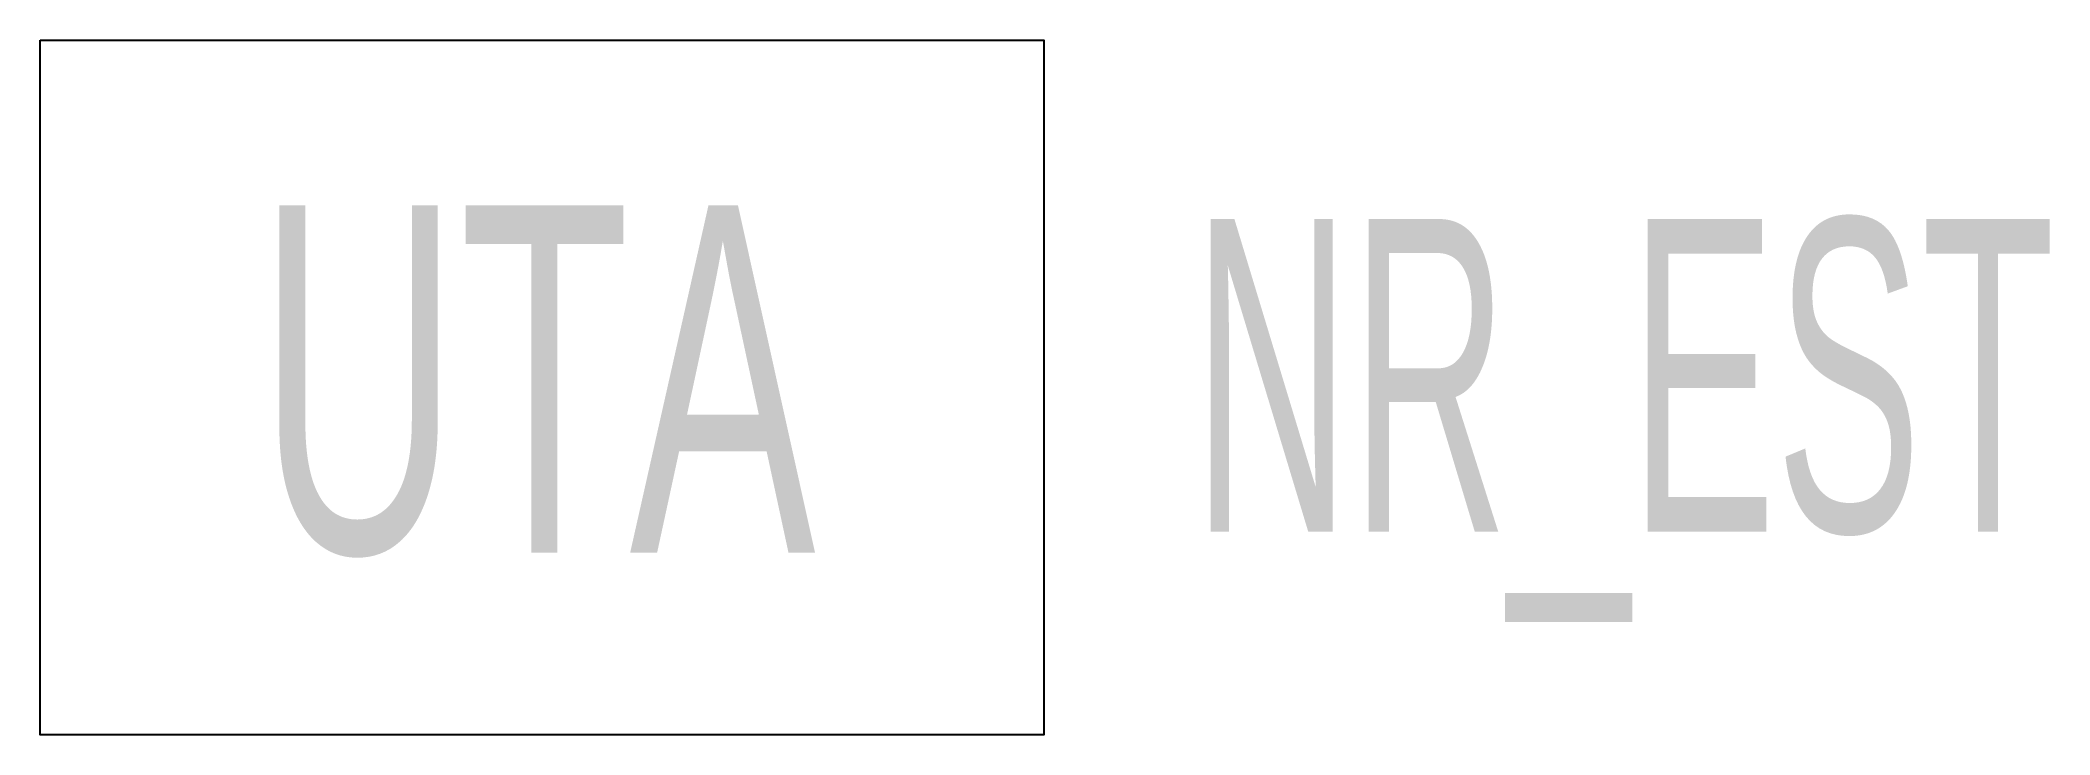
# Model space of a CAD drawing. Header units: millimetres. Extents: x 0 to 1156, y 0 to 400.
import ezdxf

# ---------------------------------------------------------------- set-up
doc = ezdxf.new("R2010")
doc.units = ezdxf.units.MM
doc.header["$LTSCALE"] = 0.25
doc.layers.get('0').update_dxf_attribs({"color": 252})
doc.styles.add('Opisest3', font='arial.ttf', dxfattribs={"width": 0.5})
doc.styles.get("Standard").update_dxf_attribs({"font": 'PM_SMPLX.shx'})

msp = doc.modelspace()

# ---------------------------------------------------------------- linework, layer by layer
msp.add_lwpolyline([(0, 400), (577.5, 400), (577.5, 0), (0, 0)], close=True)

# ---------------------------------------------------------------- texts
at = {"insert": (285.7, 203.4), "char_height": 200, "width": 400, "attachment_point": 5}
msp.add_mtext('\\W0.6;UTA', dxfattribs=at)
at = {"style": 'Opisest3', "width": 0.5, "flags": 8}
msp.add_attdef('NR_EST', (663.2, 117), 'xx', height=180, dxfattribs=at)

doc.saveas('drawing.dxf')
